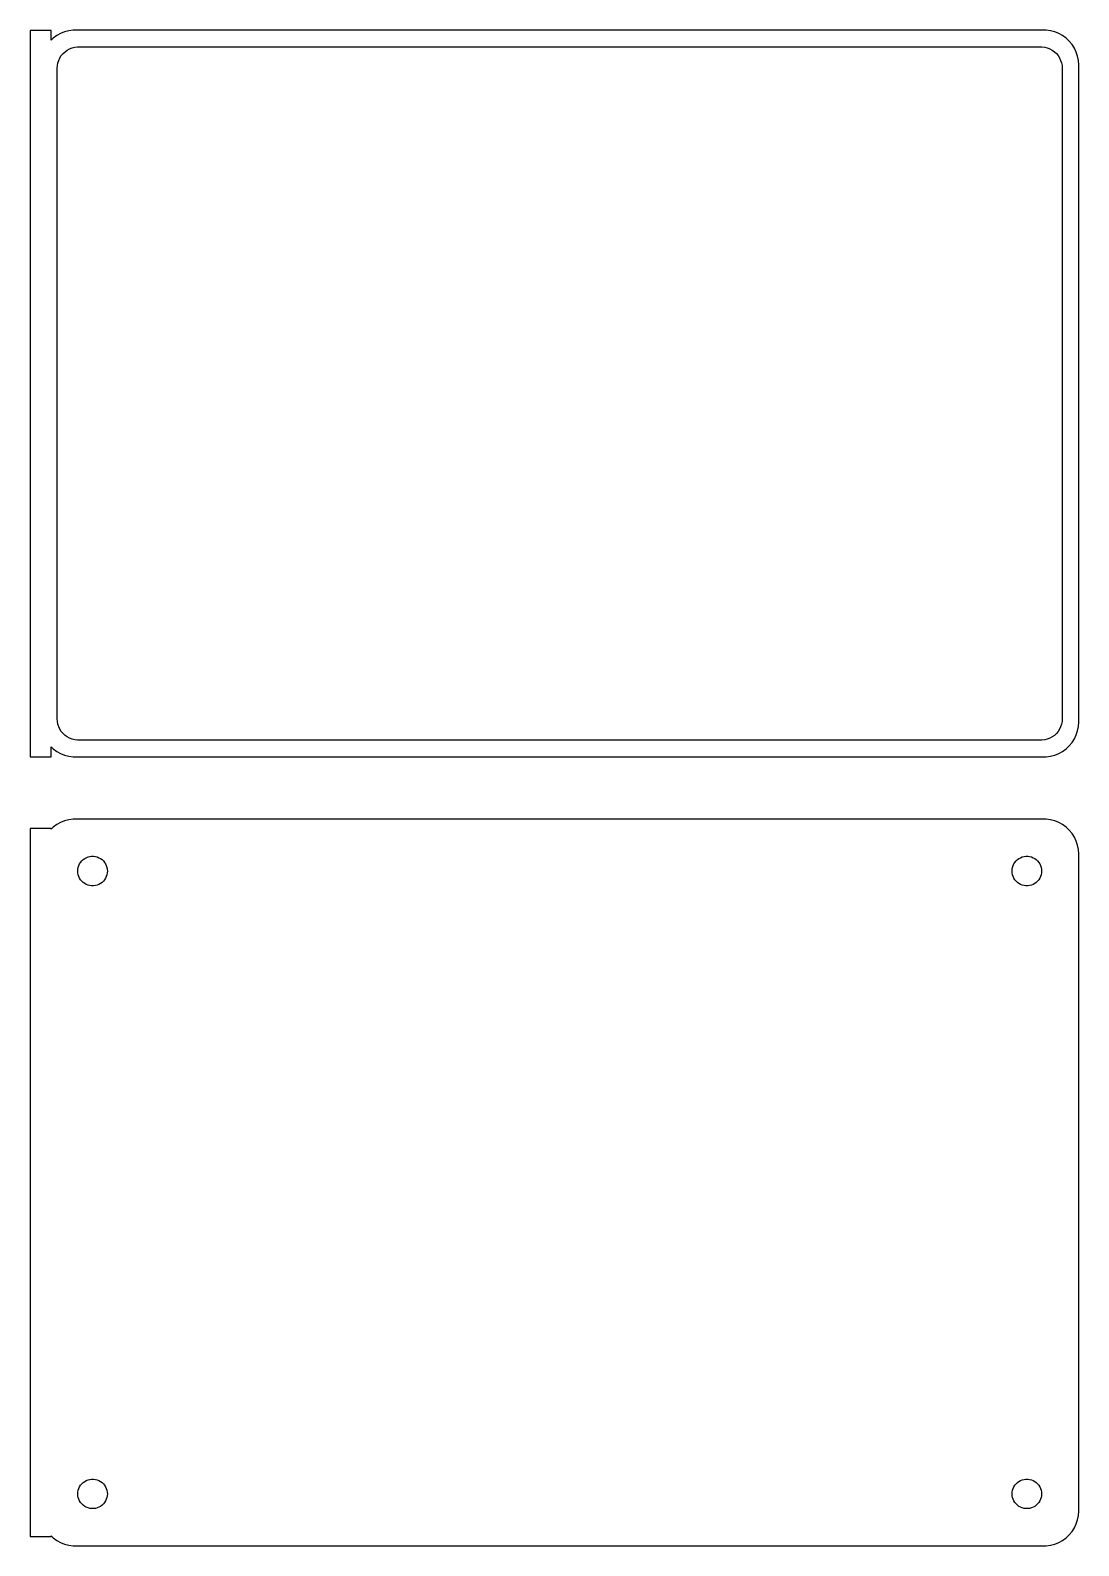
# Model space of a CAD drawing. Header units: metres. Extents: x -76 to 75, y 176 to 394.
import ezdxf

# ---------------------------------------------------------------- set-up
doc = ezdxf.new("R2010")
doc.units = ezdxf.units.M

msp = doc.modelspace()

# ---------------------------------------------------------------- linework, layer by layer
for p, q in [((-73.5, 394.479), (-76.5, 394.479)), ((-76.5, 394.479), (-76.5, 289.521)), ((-73.5, 393.059), (-73.5, 394.479)), ((-71.5451, 394.255), (-72.1289, 394.024)), ((-70.9369, 394.411), (-71.5451, 394.255)), ((-70.3139, 394.49), (-70.9369, 394.411)), ((70.3139, 394.49), (-70.3139, 394.49)), ((70.9369, 394.411), (70.3139, 394.49)), ((71.5451, 394.255), (70.9369, 394.411)), ((72.1289, 394.024), (71.5451, 394.255)), ((-73.1871, 393.353), (-73.5, 393.059)), ((-72.6791, 393.722), (-73.1871, 393.353)), ((-72.1289, 394.024), (-72.6791, 393.722)), ((-70.4619, 391.961), (-70.0833, 392.058)), ((-70.0833, 392.058), (-69.6955, 392.107)), ((-69.6955, 392.107), (69.6955, 392.107)), ((69.6955, 392.107), (70.0833, 392.058)), ((70.0833, 392.058), (70.4619, 391.961)), ((72.6791, 393.722), (72.1289, 394.024)), ((73.1871, 393.353), (72.6791, 393.722)), ((73.6448, 392.923), (73.1871, 393.353)), ((74.0451, 392.439), (73.6448, 392.923)), ((74.3815, 391.909), (74.0451, 392.439)), ((-72.5151, 389.774), (-72.3943, 390.146)), ((-72.3943, 390.146), (-72.2279, 390.5)), ((-72.2279, 390.5), (-72.0184, 390.83)), ((-72.0184, 390.83), (-71.7692, 391.131)), ((-71.7692, 391.131), (-71.4843, 391.399)), ((-71.4843, 391.399), (-71.168, 391.628)), ((-71.168, 391.628), (-70.8254, 391.817)), ((-70.8254, 391.817), (-70.4619, 391.961)), ((70.4619, 391.961), (70.8254, 391.817)), ((70.8254, 391.817), (71.168, 391.628)), ((71.168, 391.628), (71.4843, 391.399)), ((71.4843, 391.399), (71.7692, 391.131)), ((71.7692, 391.131), (72.0184, 390.83)), ((72.0184, 390.83), (72.2279, 390.5)), ((72.2279, 390.5), (72.3943, 390.146)), ((72.3943, 390.146), (72.5151, 389.774)), ((74.6489, 391.341), (74.3815, 391.909)), ((74.8429, 390.743), (74.6489, 391.341)), ((74.9606, 390.127), (74.8429, 390.743)), ((75, 389.5), (74.9606, 390.127)), ((-72.6129, 389), (-72.5884, 389.39)), ((-72.6129, 295), (-72.6129, 389)), ((-72.5884, 389.39), (-72.5151, 389.774)), ((72.5151, 389.774), (72.5884, 389.39)), ((72.5884, 389.39), (72.6129, 389)), ((72.6129, 389), (72.6129, 295)), ((75, 294.5), (75, 389.5)), ((-72.5884, 294.61), (-72.6129, 295)), ((-72.5151, 294.226), (-72.5884, 294.61)), ((-72.3943, 293.854), (-72.5151, 294.226)), ((-72.2279, 293.5), (-72.3943, 293.854)), ((-72.0184, 293.17), (-72.2279, 293.5)), ((72.2279, 293.5), (72.0184, 293.17)), ((72.3943, 293.854), (72.2279, 293.5)), ((72.5151, 294.226), (72.3943, 293.854)), ((72.5884, 294.61), (72.5151, 294.226)), ((72.6129, 295), (72.5884, 294.61)), ((74.8429, 293.257), (74.9606, 293.873)), ((74.9606, 293.873), (75, 294.5)), ((-71.7692, 292.869), (-72.0184, 293.17)), ((-71.4843, 292.601), (-71.7692, 292.869)), ((-71.168, 292.372), (-71.4843, 292.601)), ((-70.8254, 292.183), (-71.168, 292.372)), ((-70.4619, 292.039), (-70.8254, 292.183)), ((-70.0833, 291.942), (-70.4619, 292.039)), ((-69.6955, 291.893), (-70.0833, 291.942)), ((69.6955, 291.893), (-69.6955, 291.893)), ((70.0833, 291.942), (69.6955, 291.893)), ((70.4619, 292.039), (70.0833, 291.942)), ((70.8254, 292.183), (70.4619, 292.039)), ((71.168, 292.372), (70.8254, 292.183)), ((71.4843, 292.601), (71.168, 292.372)), ((71.7692, 292.869), (71.4843, 292.601)), ((72.0184, 293.17), (71.7692, 292.869)), ((73.6448, 291.077), (74.0451, 291.561)), ((74.0451, 291.561), (74.3815, 292.091)), ((74.3815, 292.091), (74.6489, 292.659)), ((74.6489, 292.659), (74.8429, 293.257)), ((-76.5, 289.521), (-73.5, 289.521)), ((-73.5, 289.521), (-73.5, 290.941)), ((-73.5, 290.941), (-73.1871, 290.647)), ((-73.1871, 290.647), (-72.6791, 290.278)), ((-72.6791, 290.278), (-72.1289, 289.976)), ((-72.1289, 289.976), (-71.5451, 289.745)), ((-71.5451, 289.745), (-70.9369, 289.589)), ((-70.9369, 289.589), (-70.3139, 289.51)), ((-70.3139, 289.51), (70.3139, 289.51)), ((70.3139, 289.51), (70.9369, 289.589)), ((70.9369, 289.589), (71.5451, 289.745)), ((71.5451, 289.745), (72.1289, 289.976)), ((72.1289, 289.976), (72.6791, 290.278)), ((72.6791, 290.278), (73.1871, 290.647)), ((73.1871, 290.647), (73.6448, 291.077)), ((-70.9369, 280.411), (-71.5451, 280.255)), ((-70.3139, 280.49), (-70.9369, 280.411)), ((70.3139, 280.49), (-70.3139, 280.49)), ((70.9369, 280.411), (70.3139, 280.49)), ((71.5451, 280.255), (70.9369, 280.411)), ((-73.5, 279.153), (-76.5, 279.153)), ((-76.5, 279.153), (-76.5, 176.847)), ((-73.1871, 279.353), (-73.5, 279.059)), ((-73.5, 279.059), (-73.5, 279.153)), ((-72.6791, 279.722), (-73.1871, 279.353)), ((-72.1289, 280.024), (-72.6791, 279.722)), ((-71.5451, 280.255), (-72.1289, 280.024)), ((72.1289, 280.024), (71.5451, 280.255)), ((72.6791, 279.722), (72.1289, 280.024)), ((73.1871, 279.353), (72.6791, 279.722)), ((73.6448, 278.923), (73.1871, 279.353)), ((74.0451, 278.439), (73.6448, 278.923)), ((74.3815, 277.909), (74.0451, 278.439)), ((74.6489, 277.341), (74.3815, 277.909)), ((74.8429, 276.743), (74.6489, 277.341)), ((74.9606, 276.127), (74.8429, 276.743)), ((75, 275.5), (74.9606, 276.127)), ((-69.5682, 273.531), (-69.4853, 273.786)), ((-69.4853, 273.786), (-69.3712, 274.029)), ((-69.3712, 274.029), (-69.2275, 274.255)), ((-69.2275, 274.255), (-69.0566, 274.462)), ((-69.0566, 274.462), (-68.8611, 274.645)), ((-68.8611, 274.645), (-68.6441, 274.803)), ((-68.6441, 274.803), (-68.4092, 274.932)), ((-68.4092, 274.932), (-68.1598, 275.031)), ((-68.1598, 275.031), (-67.9001, 275.097)), ((-67.9001, 275.097), (-67.6341, 275.131)), ((-67.6341, 275.131), (-67.3659, 275.131)), ((-67.3659, 275.131), (-67.0999, 275.097)), ((-67.0999, 275.097), (-66.8401, 275.031)), ((-66.8401, 275.031), (-66.5908, 274.932)), ((-66.5908, 274.932), (-66.3559, 274.803)), ((-66.3559, 274.803), (-66.1389, 274.645)), ((-66.1389, 274.645), (-65.9434, 274.462)), ((-65.9434, 274.462), (-65.7725, 274.255)), ((-65.7725, 274.255), (-65.6288, 274.029)), ((-65.6288, 274.029), (-65.5146, 273.786)), ((-65.5146, 273.786), (-65.4318, 273.531)), ((65.4318, 273.531), (65.5146, 273.786)), ((65.5146, 273.786), (65.6288, 274.029)), ((65.6288, 274.029), (65.7725, 274.255)), ((65.7725, 274.255), (65.9434, 274.462)), ((65.9434, 274.462), (66.1389, 274.645)), ((66.1389, 274.645), (66.3559, 274.803)), ((66.3559, 274.803), (66.5908, 274.932)), ((66.5908, 274.932), (66.8401, 275.031)), ((66.8401, 275.031), (67.0999, 275.097)), ((67.0999, 275.097), (67.3659, 275.131)), ((67.3659, 275.131), (67.6341, 275.131)), ((67.6341, 275.131), (67.9001, 275.097)), ((67.9001, 275.097), (68.1598, 275.031)), ((68.1598, 275.031), (68.4092, 274.932)), ((68.4092, 274.932), (68.6441, 274.803)), ((68.6441, 274.803), (68.8611, 274.645)), ((68.8611, 274.645), (69.0566, 274.462)), ((69.0566, 274.462), (69.2275, 274.255)), ((69.2275, 274.255), (69.3712, 274.029)), ((69.3712, 274.029), (69.4853, 273.786)), ((69.4853, 273.786), (69.5682, 273.531)), ((75, 180.5), (75, 275.5)), ((-69.6353, 273), (-69.6185, 273.268)), ((-69.6185, 272.732), (-69.6353, 273)), ((-69.6185, 273.268), (-69.5682, 273.531)), ((-69.5682, 272.469), (-69.6185, 272.732)), ((-69.4853, 272.214), (-69.5682, 272.469)), ((-69.3712, 271.971), (-69.4853, 272.214)), ((-69.2275, 271.745), (-69.3712, 271.971)), ((-69.0566, 271.538), (-69.2275, 271.745)), ((-68.8611, 271.355), (-69.0566, 271.538)), ((-65.9434, 271.538), (-66.1389, 271.355)), ((-65.7725, 271.745), (-65.9434, 271.538)), ((-65.6288, 271.971), (-65.7725, 271.745)), ((-65.5146, 272.214), (-65.6288, 271.971)), ((-65.4318, 272.469), (-65.5146, 272.214)), ((-65.4318, 273.531), (-65.3815, 273.268)), ((-65.3815, 272.732), (-65.4318, 272.469)), ((-65.3815, 273.268), (-65.3647, 273)), ((-65.3647, 273), (-65.3815, 272.732)), ((65.3647, 273), (65.3815, 273.268)), ((65.3815, 272.732), (65.3647, 273)), ((65.3815, 273.268), (65.4318, 273.531)), ((65.4318, 272.469), (65.3815, 272.732)), ((65.5146, 272.214), (65.4318, 272.469)), ((65.6288, 271.971), (65.5146, 272.214)), ((65.7725, 271.745), (65.6288, 271.971)), ((65.9434, 271.538), (65.7725, 271.745)), ((66.1389, 271.355), (65.9434, 271.538)), ((69.0566, 271.538), (68.8611, 271.355)), ((69.2275, 271.745), (69.0566, 271.538)), ((69.3712, 271.971), (69.2275, 271.745)), ((69.4853, 272.214), (69.3712, 271.971)), ((69.5682, 272.469), (69.4853, 272.214)), ((69.5682, 273.531), (69.6185, 273.268)), ((69.6185, 272.732), (69.5682, 272.469)), ((69.6185, 273.268), (69.6353, 273)), ((69.6353, 273), (69.6185, 272.732)), ((-68.6441, 271.197), (-68.8611, 271.355)), ((-68.4092, 271.068), (-68.6441, 271.197)), ((-68.1598, 270.969), (-68.4092, 271.068)), ((-67.9001, 270.903), (-68.1598, 270.969)), ((-67.6341, 270.869), (-67.9001, 270.903)), ((-67.3659, 270.869), (-67.6341, 270.869)), ((-67.0999, 270.903), (-67.3659, 270.869)), ((-66.8401, 270.969), (-67.0999, 270.903)), ((-66.5908, 271.068), (-66.8401, 270.969)), ((-66.3559, 271.197), (-66.5908, 271.068)), ((-66.1389, 271.355), (-66.3559, 271.197)), ((66.3559, 271.197), (66.1389, 271.355)), ((66.5908, 271.068), (66.3559, 271.197)), ((66.8401, 270.969), (66.5908, 271.068)), ((67.0999, 270.903), (66.8401, 270.969)), ((67.3659, 270.869), (67.0999, 270.903)), ((67.6341, 270.869), (67.3659, 270.869)), ((67.9001, 270.903), (67.6341, 270.869)), ((68.1598, 270.969), (67.9001, 270.903)), ((68.4092, 271.068), (68.1598, 270.969)), ((68.6441, 271.197), (68.4092, 271.068)), ((68.8611, 271.355), (68.6441, 271.197)), ((-69.4853, 183.786), (-69.3712, 184.029)), ((-69.3712, 184.029), (-69.2275, 184.255)), ((-69.2275, 184.255), (-69.0566, 184.462)), ((-69.0566, 184.462), (-68.8611, 184.645)), ((-68.8611, 184.645), (-68.6441, 184.803)), ((-68.6441, 184.803), (-68.4092, 184.932)), ((-68.4092, 184.932), (-68.1598, 185.031)), ((-68.1598, 185.031), (-67.9001, 185.097)), ((-67.9001, 185.097), (-67.6341, 185.131)), ((-67.6341, 185.131), (-67.3659, 185.131)), ((-67.3659, 185.131), (-67.0999, 185.097)), ((-67.0999, 185.097), (-66.8401, 185.031)), ((-66.8401, 185.031), (-66.5908, 184.932)), ((-66.5908, 184.932), (-66.3559, 184.803)), ((-66.3559, 184.803), (-66.1389, 184.645)), ((-66.1389, 184.645), (-65.9434, 184.462)), ((-65.9434, 184.462), (-65.7725, 184.255)), ((-65.7725, 184.255), (-65.6288, 184.029)), ((-65.6288, 184.029), (-65.5146, 183.786)), ((65.5146, 183.786), (65.6288, 184.029)), ((65.6288, 184.029), (65.7725, 184.255)), ((65.7725, 184.255), (65.9434, 184.462)), ((65.9434, 184.462), (66.1389, 184.645)), ((66.1389, 184.645), (66.3559, 184.803)), ((66.3559, 184.803), (66.5908, 184.932)), ((66.5908, 184.932), (66.8401, 185.031)), ((66.8401, 185.031), (67.0999, 185.097)), ((67.0999, 185.097), (67.3659, 185.131)), ((67.3659, 185.131), (67.6341, 185.131)), ((67.6341, 185.131), (67.9001, 185.097)), ((67.9001, 185.097), (68.1598, 185.031)), ((68.1598, 185.031), (68.4092, 184.932)), ((68.4092, 184.932), (68.6441, 184.803)), ((68.6441, 184.803), (68.8611, 184.645)), ((68.8611, 184.645), (69.0566, 184.462)), ((69.0566, 184.462), (69.2275, 184.255)), ((69.2275, 184.255), (69.3712, 184.029)), ((69.3712, 184.029), (69.4853, 183.786)), ((-69.6353, 183), (-69.6185, 183.268)), ((-69.6185, 182.732), (-69.6353, 183)), ((-69.6185, 183.268), (-69.5682, 183.531)), ((-69.5682, 182.469), (-69.6185, 182.732)), ((-69.5682, 183.531), (-69.4853, 183.786)), ((-69.4853, 182.214), (-69.5682, 182.469)), ((-69.3712, 181.971), (-69.4853, 182.214)), ((-69.2275, 181.745), (-69.3712, 181.971)), ((-65.6288, 181.971), (-65.7725, 181.745)), ((-65.5146, 182.214), (-65.6288, 181.971)), ((-65.5146, 183.786), (-65.4318, 183.531)), ((-65.4318, 182.469), (-65.5146, 182.214)), ((-65.4318, 183.531), (-65.3815, 183.268)), ((-65.3815, 182.732), (-65.4318, 182.469)), ((-65.3815, 183.268), (-65.3647, 183)), ((-65.3647, 183), (-65.3815, 182.732)), ((65.3647, 183), (65.3815, 183.268)), ((65.3815, 182.732), (65.3647, 183)), ((65.3815, 183.268), (65.4318, 183.531)), ((65.4318, 182.469), (65.3815, 182.732)), ((65.4318, 183.531), (65.5146, 183.786)), ((65.5146, 182.214), (65.4318, 182.469)), ((65.6288, 181.971), (65.5146, 182.214)), ((65.7725, 181.745), (65.6288, 181.971)), ((69.3712, 181.971), (69.2275, 181.745)), ((69.4853, 182.214), (69.3712, 181.971)), ((69.4853, 183.786), (69.5682, 183.531)), ((69.5682, 182.469), (69.4853, 182.214)), ((69.5682, 183.531), (69.6185, 183.268)), ((69.6185, 182.732), (69.5682, 182.469)), ((69.6185, 183.268), (69.6353, 183)), ((69.6353, 183), (69.6185, 182.732)), ((-69.0566, 181.538), (-69.2275, 181.745)), ((-68.8611, 181.355), (-69.0566, 181.538)), ((-68.6441, 181.197), (-68.8611, 181.355)), ((-68.4092, 181.068), (-68.6441, 181.197)), ((-68.1598, 180.969), (-68.4092, 181.068)), ((-67.9001, 180.903), (-68.1598, 180.969)), ((-67.6341, 180.869), (-67.9001, 180.903)), ((-67.3659, 180.869), (-67.6341, 180.869)), ((-67.0999, 180.903), (-67.3659, 180.869)), ((-66.8401, 180.969), (-67.0999, 180.903)), ((-66.5908, 181.068), (-66.8401, 180.969)), ((-66.3559, 181.197), (-66.5908, 181.068)), ((-66.1389, 181.355), (-66.3559, 181.197)), ((-65.9434, 181.538), (-66.1389, 181.355)), ((-65.7725, 181.745), (-65.9434, 181.538)), ((65.9434, 181.538), (65.7725, 181.745)), ((66.1389, 181.355), (65.9434, 181.538)), ((66.3559, 181.197), (66.1389, 181.355)), ((66.5908, 181.068), (66.3559, 181.197)), ((66.8401, 180.969), (66.5908, 181.068)), ((67.0999, 180.903), (66.8401, 180.969)), ((67.3659, 180.869), (67.0999, 180.903)), ((67.6341, 180.869), (67.3659, 180.869)), ((67.9001, 180.903), (67.6341, 180.869)), ((68.1598, 180.969), (67.9001, 180.903)), ((68.4092, 181.068), (68.1598, 180.969)), ((68.6441, 181.197), (68.4092, 181.068)), ((68.8611, 181.355), (68.6441, 181.197)), ((69.0566, 181.538), (68.8611, 181.355)), ((69.2275, 181.745), (69.0566, 181.538)), ((74.8429, 179.257), (74.9606, 179.873)), ((74.9606, 179.873), (75, 180.5)), ((73.6448, 177.077), (74.0451, 177.561)), ((74.0451, 177.561), (74.3815, 178.091)), ((74.3815, 178.091), (74.6489, 178.659)), ((74.6489, 178.659), (74.8429, 179.257)), ((-76.5, 176.847), (-73.5, 176.847)), ((-73.5, 176.847), (-73.5, 176.941)), ((-73.5, 176.941), (-73.1871, 176.647)), ((-73.1871, 176.647), (-72.6791, 176.278)), ((-72.6791, 176.278), (-72.1289, 175.976)), ((-72.1289, 175.976), (-71.5451, 175.745)), ((-71.5451, 175.745), (-70.9369, 175.589)), ((-70.9369, 175.589), (-70.3139, 175.51)), ((-70.3139, 175.51), (70.3139, 175.51)), ((70.3139, 175.51), (70.9369, 175.589)), ((70.9369, 175.589), (71.5451, 175.745)), ((71.5451, 175.745), (72.1289, 175.976)), ((72.1289, 175.976), (72.6791, 176.278)), ((72.6791, 176.278), (73.1871, 176.647)), ((73.1871, 176.647), (73.6448, 177.077))]:
    msp.add_line(p, q)

doc.saveas('drawing.dxf')
